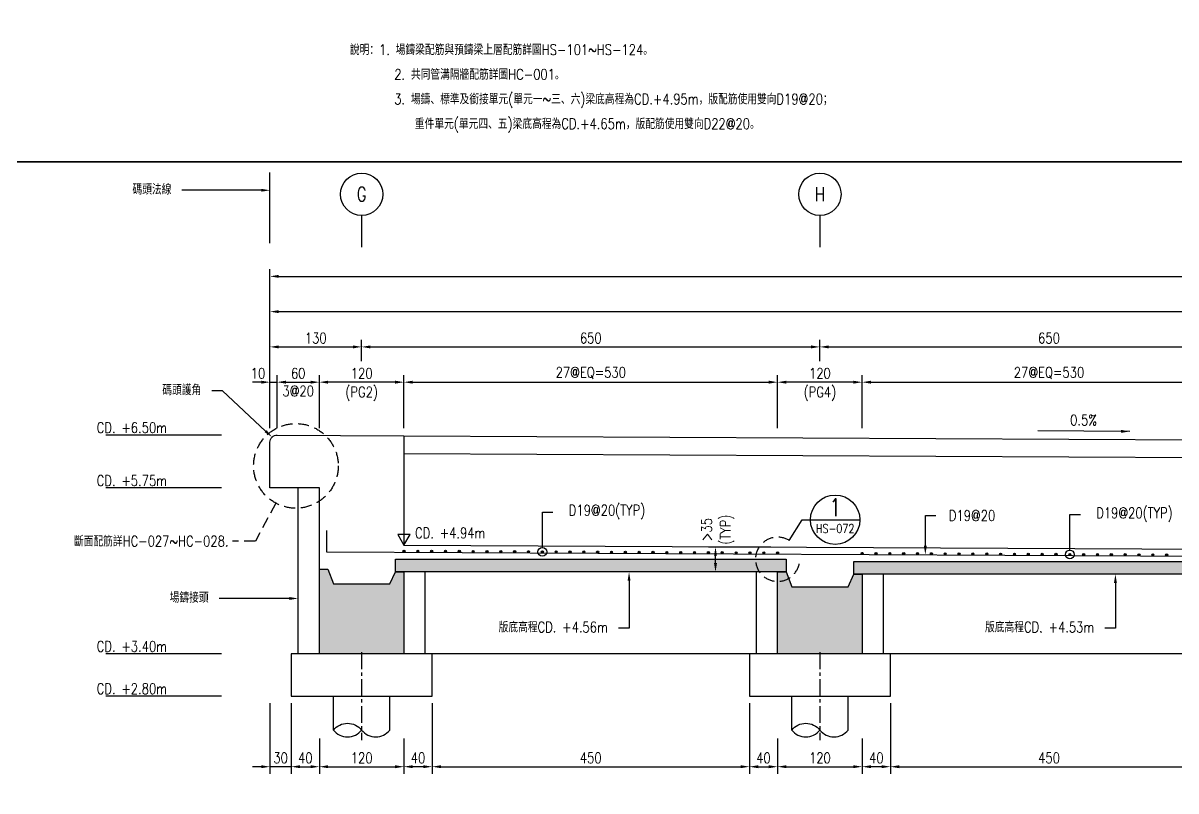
# Model space of a CAD drawing. Extents: x -791 to 13121, y -31587 to 2944.
# Drawn here: x 65 to 1700, y -9179 to -8091 of the extents above; entities that cross this region are included whole.
import ezdxf
from ezdxf import colors
from ezdxf.entities.mleader import LeaderData, LeaderLine
from ezdxf.enums import TextEntityAlignment as Align
from ezdxf.math import Vec2, Vec3

# ---------------------------------------------------------------- set-up
doc = ezdxf.new("R2010")
doc.units = 0
doc.header["$LTSCALE"] = 0.05
for name, pattern in [('CENTER', [50.8, 31.75, -6.35, 6.35, -6.35]), ('DASHED', [19.05, 12.7, -6.35]), ('HIDDEN', [9.525, 6.35, -3.175])]:
    doc.linetypes.add(name, pattern=pattern)
doc.layers.get('0').update_dxf_attribs({"linetype": 'CONTINUOUS'})
doc.layers.get('Defpoints').update_dxf_attribs({"linetype": 'CONTINUOUS'})
for name, color, linetype in [('HB_0', 7, 'CONTINUOUS'), ('HB_DIM', 1, 'CONTINUOUS'), ('HB_ReBar', 3, 'CONTINUOUS'), ('HB_SYMBOLS', 7, 'CONTINUOUS'), ('HB_TXT_CTEXT', 2, 'CONTINUOUS'), ('底圖', 7, 'CONTINUOUS'), ('預鑄梁', 4, 'CONTINUOUS'), ('預鑄版_HATCH', 253, 'CONTINUOUS')]:
    doc.layers.add(name, color=color, linetype=linetype)
doc.styles.get("Standard").update_dxf_attribs({"font": 'ROMANS.shx', "width": 0.8, "bigfont": 'lchinap.shx'})
doc.dimstyles.new('50cm', dxfattribs={"dimscale": 5, "dimtxt": 3, "dimasz": 2.5, "dimexe": 2, "dimexo": 2, "dimgap": 1, "dimtad": 1, "dimdsep": 46, "dimtxsty": 'Standard', "dimcen": 0, "dimclrt": 2, "dimadec": 0, "dimazin": 0, "dimtfac": 1, "dimtix": 1, "dimtmove": 2, "dimatfit": 3, "dimfxl": 0, "dimtolj": 1, "dimtzin": 0, "dimarcsym": 0})

# ---------------------------------------------------------------- blocks, each defined once
blk = doc.blocks.new('預鑄樁帽2x2')
at = {"layer": 'HB_0'}
blk.add_lwpolyline([(-100, 0), (100, 0), (100, 60), (-100, 60)], close=True, dxfattribs=at)
blk = doc.blocks.new('_None')
blk = doc.blocks.new('gr_t')
at = {"layer": 'HB_SYMBOLS', "color": 4, "linetype": 'Continuous'}
blk.add_line((0, -6), (0, -15), dxfattribs=at)
blk.add_circle((0, 0), 6, dxfattribs=at)
at = {"layer": 'HB_SYMBOLS', "color": 4, "linetype": 'Continuous', "width": 0.8}
blk.add_attdef('A', text='', height=4.5, dxfattribs=at).set_placement((0, 0), align=Align.MIDDLE)
blk = doc.blocks.new('*D100')
at = {"layer": 'Defpoints', "color": 0}
for p in [(3395, -8499.7), (3395, -8627.2), (415, -8674.7)]:
    blk.add_point(p, dxfattribs=at)
at = {"layer": 'HB_DIM', "color": 0, "lineweight": -2}
for p, q in [((415, -8664.7), (415, -8489.7)), ((427.5, -8499.7), (3382.5, -8499.7)), ((3395, -8617.2), (3395, -8489.7))]:
    blk.add_line(p, q, dxfattribs=at)
at = {"layer": 'HB_DIM', "color": 0}
for points in [[(427.5, -8497.6), (427.5, -8501.8), (415, -8499.7)], [(3382.5, -8497.6), (3382.5, -8501.8), (3395, -8499.7)]]:
    blk.add_solid(points, dxfattribs=at)
at = {"layer": 'HB_DIM', "color": 2, "insert": (1905, -8487.2), "char_height": 15, "attachment_point": 5}
blk.add_mtext('\\A1;2980', dxfattribs=at)
blk = doc.blocks.new('*D101')
at = {"layer": 'Defpoints', "color": 0}
for p in [(545, -8549.7), (545, -8579.7), (415, -8674.7)]:
    blk.add_point(p, dxfattribs=at)
at = {"layer": 'HB_DIM', "color": 0, "lineweight": -2}
for p, q in [((415, -8664.7), (415, -8539.7)), ((427.5, -8549.7), (532.5, -8549.7)), ((545, -8569.7), (545, -8539.7))]:
    blk.add_line(p, q, dxfattribs=at)
at = {"layer": 'HB_DIM', "color": 0}
for points in [[(427.5, -8547.6), (427.5, -8551.8), (415, -8549.7)], [(532.5, -8547.6), (532.5, -8551.8), (545, -8549.7)]]:
    blk.add_solid(points, dxfattribs=at)
at = {"layer": 'HB_DIM', "color": 2, "insert": (480, -8537.2), "char_height": 15, "attachment_point": 5}
blk.add_mtext('\\A1;130', dxfattribs=at)
blk = doc.blocks.new('*D102')
at = {"layer": 'Defpoints', "color": 0}
for p in [(1195, -8549.7), (545, -8579.7), (1195, -8579.7)]:
    blk.add_point(p, dxfattribs=at)
at = {"layer": 'HB_DIM', "color": 0, "lineweight": -2}
for p, q in [((545, -8569.7), (545, -8539.7)), ((557.5, -8549.7), (1182.5, -8549.7)), ((1195, -8569.7), (1195, -8539.7))]:
    blk.add_line(p, q, dxfattribs=at)
at = {"layer": 'HB_DIM', "color": 0}
for points in [[(557.5, -8547.6), (557.5, -8551.8), (545, -8549.7)], [(1182.5, -8547.6), (1182.5, -8551.8), (1195, -8549.7)]]:
    blk.add_solid(points, dxfattribs=at)
at = {"layer": 'HB_DIM', "color": 2, "insert": (870, -8537.2), "char_height": 15, "attachment_point": 5}
blk.add_mtext('\\A1;650', dxfattribs=at)
blk = doc.blocks.new('*D103')
at = {"layer": 'Defpoints', "color": 0}
for p in [(1845, -8549.7), (1195, -8579.7), (1845, -8579.7)]:
    blk.add_point(p, dxfattribs=at)
at = {"layer": 'HB_DIM', "color": 0, "lineweight": -2}
for p, q in [((1195, -8569.7), (1195, -8539.7)), ((1207.5, -8549.7), (1832.5, -8549.7)), ((1845, -8569.7), (1845, -8539.7))]:
    blk.add_line(p, q, dxfattribs=at)
at = {"layer": 'HB_DIM', "color": 0}
for points in [[(1207.5, -8547.6), (1207.5, -8551.8), (1195, -8549.7)], [(1832.5, -8547.6), (1832.5, -8551.8), (1845, -8549.7)]]:
    blk.add_solid(points, dxfattribs=at)
at = {"layer": 'HB_DIM', "color": 2, "insert": (1520, -8537.2), "char_height": 15, "attachment_point": 5}
blk.add_mtext('\\A1;650', dxfattribs=at)
blk = doc.blocks.new('*D108')
at = {"layer": 'Defpoints', "color": 0}
for p in [(3415, -8449.7), (3415, -8627.4), (415, -8674.7)]:
    blk.add_point(p, dxfattribs=at)
at = {"layer": 'HB_DIM', "color": 0, "lineweight": -2}
for p, q in [((415, -8664.7), (415, -8439.7)), ((427.5, -8449.7), (3402.5, -8449.7)), ((3415, -8617.4), (3415, -8439.7))]:
    blk.add_line(p, q, dxfattribs=at)
at = {"layer": 'HB_DIM', "color": 0}
for points in [[(427.5, -8447.6), (427.5, -8451.8), (415, -8449.7)], [(3402.5, -8447.6), (3402.5, -8451.8), (3415, -8449.7)]]:
    blk.add_solid(points, dxfattribs=at)
at = {"layer": 'HB_DIM', "color": 2, "insert": (1915, -8437.2), "char_height": 15, "attachment_point": 5}
blk.add_mtext('\\A1;3000', dxfattribs=at)
blk = doc.blocks.new('*D109')
at = {"layer": 'Defpoints', "color": 0}
for p in [(425, -8599.7), (415, -8674.7), (425, -8674.7)]:
    blk.add_point(p, dxfattribs=at)
at = {"layer": 'HB_DIM', "color": 0, "lineweight": -2}
for p, q in [((402.5, -8599.7), (390, -8599.7)), ((415, -8664.7), (415, -8589.7)), ((415, -8599.7), (425, -8599.7)), ((425, -8664.7), (425, -8589.7)), ((437.5, -8599.7), (450, -8599.7))]:
    blk.add_line(p, q, dxfattribs=at)
at = {"layer": 'HB_DIM', "color": 0}
for points in [[(402.5, -8597.6), (402.5, -8601.8), (415, -8599.7)], [(437.5, -8597.6), (437.5, -8601.8), (425, -8599.7)]]:
    blk.add_solid(points, dxfattribs=at)
at = {"layer": 'HB_DIM', "color": 2, "insert": (397.9, -8587.1), "char_height": 15, "attachment_point": 5}
blk.add_mtext('\\A1;10', dxfattribs=at)
blk = doc.blocks.new('*D110')
at = {"layer": 'Defpoints', "color": 0}
for p in [(485, -8599.7), (425, -8674.7), (485, -8674.7)]:
    blk.add_point(p, dxfattribs=at)
at = {"layer": 'HB_DIM', "color": 0, "lineweight": -2}
for p, q in [((425, -8664.7), (425, -8589.7)), ((437.5, -8599.7), (472.5, -8599.7)), ((485, -8664.7), (485, -8589.7))]:
    blk.add_line(p, q, dxfattribs=at)
at = {"layer": 'HB_DIM', "color": 0}
for points in [[(437.5, -8597.6), (437.5, -8601.8), (425, -8599.7)], [(472.5, -8597.6), (472.5, -8601.8), (485, -8599.7)]]:
    blk.add_solid(points, dxfattribs=at)
at = {"layer": 'HB_DIM', "color": 2, "char_height": 15, "attachment_point": 5}
for s, insert in [('\\A1;60', (455, -8587.2)), ('\\A1;3@20', (455, -8612.2))]:
    blk.add_mtext(s, dxfattribs=dict(at, insert=insert))
blk = doc.blocks.new('*D111')
at = {"layer": 'Defpoints', "color": 0}
for p in [(1135, -8599.7), (605, -8674.7), (1135, -8674.7)]:
    blk.add_point(p, dxfattribs=at)
at = {"layer": 'HB_DIM', "color": 0, "lineweight": -2}
for p, q in [((605, -8664.7), (605, -8589.7)), ((617.5, -8599.7), (1122.5, -8599.7)), ((1135, -8664.7), (1135, -8589.7))]:
    blk.add_line(p, q, dxfattribs=at)
at = {"layer": 'HB_DIM', "color": 0}
for points in [[(617.5, -8597.6), (617.5, -8601.8), (605, -8599.7)], [(1122.5, -8597.6), (1122.5, -8601.8), (1135, -8599.7)]]:
    blk.add_solid(points, dxfattribs=at)
at = {"layer": 'HB_DIM', "color": 2, "insert": (870, -8586.5), "char_height": 15, "attachment_point": 5}
blk.add_mtext('\\A1;27@EQ=530', dxfattribs=at)
blk = doc.blocks.new('*D112')
at = {"layer": 'Defpoints', "color": 0}
for p in [(1785, -8599.7), (1255, -8674.7), (1785, -8674.7)]:
    blk.add_point(p, dxfattribs=at)
at = {"layer": 'HB_DIM', "color": 0, "lineweight": -2}
for p, q in [((1255, -8664.7), (1255, -8589.7)), ((1267.5, -8599.7), (1772.5, -8599.7)), ((1785, -8664.7), (1785, -8589.7))]:
    blk.add_line(p, q, dxfattribs=at)
at = {"layer": 'HB_DIM', "color": 0}
for points in [[(1267.5, -8597.6), (1267.5, -8601.8), (1255, -8599.7)], [(1772.5, -8597.6), (1772.5, -8601.8), (1785, -8599.7)]]:
    blk.add_solid(points, dxfattribs=at)
at = {"layer": 'HB_DIM', "color": 2, "insert": (1520, -8586.5), "char_height": 15, "attachment_point": 5}
blk.add_mtext('\\A1;27@EQ=530', dxfattribs=at)
blk = doc.blocks.new('ReBarPoint')
at = {"layer": 'HB_0'}
h = blk.add_hatch(color=0, dxfattribs=at)
h.dxf.hatch_style = 1
edge = h.paths.add_edge_path()
edge.add_arc((0, 0), 1.5, 0, 360)
at = {"layer": 'HB_ReBar', "color": 0}
blk.add_circle((0, 0), 1.5, dxfattribs=at)
blk = doc.blocks.new('PG123')
at = {"layer": 'HB_0'}
h = blk.add_hatch(color=253, dxfattribs=at)
h.dxf.hatch_style = 1
h.paths.add_polyline_path([(0, 0), (0, 120), (12, 120), (20, 99), (100, 99), (108, 116), (120, 116), (120, 0)])
at = {"layer": '預鑄梁'}
blk.add_lwpolyline([(0, 0), (0, 120), (12, 120), (20, 99), (100, 99), (108, 116), (120, 116), (120, 0), (0, 0)], dxfattribs=at)
blk = doc.blocks.new('PG45')
at = {"layer": 'HB_0'}
h = blk.add_hatch(color=253, dxfattribs=at)
h.dxf.hatch_style = 1
h.paths.add_polyline_path([(0, 0), (0, 116), (12, 116), (20, 95), (100, 95), (108, 113), (120, 113), (120, 0)])
at = {"layer": '預鑄梁'}
blk.add_lwpolyline([(0, 0), (0, 116), (12, 116), (20, 95), (100, 95), (108, 113), (120, 113), (120, 0), (0, 0)], dxfattribs=at)
blk = doc.blocks.new('*D125')
at = {"layer": 'Defpoints', "color": 0}
for p in [(1046.9, -8833.3), (1135.2, -8833.3), (1135, -8868.7)]:
    blk.add_point(p, dxfattribs=at)
at = {"layer": 'HB_DIM', "color": 0, "lineweight": -2}
for p, q in [((1125.2, -8833.3), (1036.9, -8833.3)), ((1046.9, -8856.2), (1046.9, -8845.8)), ((1125, -8868.7), (1036.9, -8868.7))]:
    blk.add_line(p, q, dxfattribs=at)
at = {"layer": 'HB_DIM', "color": 0}
for points in [[(1044.8, -8845.8), (1049, -8845.8), (1046.9, -8833.3)], [(1044.8, -8856.2), (1049, -8856.2), (1046.9, -8868.7)]]:
    blk.add_solid(points, dxfattribs=at)
at = {"layer": 'HB_DIM', "color": 2, "char_height": 15, "attachment_point": 5, "rotation": 90}
for s, insert in [('\\A1;>35', (1034.4, -8808.8)), ('\\A1;(TYP)', (1063.4, -8808.8))]:
    blk.add_mtext(s, dxfattribs=dict(at, insert=insert))
blk = doc.blocks.new('說明')
at = {"layer": 'HB_0', "color": 2, "width": 0.8}
for s, p in [('說明：1. 場鑄梁配筋與預鑄梁上層配筋詳圖HS-101~HS-124。', (-838, 159.1)), ('2. 共同管溝隔牆配筋詳圖HC-001。', (-775.1, 124.1))]:
    blk.add_text(s, height=15, dxfattribs=at).set_placement(p, align=Align.MIDDLE_LEFT)
at = {"layer": 'HB_0', "color": 2, "linetype": 'Continuous', "width": 0.8}
for s, p in [('3. 場鑄、標準及銜接單元(單元一~三、六)梁底高程為CD.+4.95m，版配筋使用雙向D19@20；', (-775.1, 89.1)), ('重件單元(單元四、五)梁底高程為CD.+4.65m，版配筋使用雙向D22@20。', (-745.8, 54.1))]:
    blk.add_text(s, height=15, dxfattribs=at).set_placement(p, align=Align.MIDDLE_LEFT)
blk = doc.blocks.new('CA')
at = {"layer": 'HB_SYMBOLS', "color": 3, "linetype": 'Continuous'}
blk.add_line((0, 0), (14, 0), dxfattribs=at)
at = {"layer": 'HB_SYMBOLS', "color": 4, "linetype": 'Continuous'}
blk.add_circle((7, 0), 7, dxfattribs=at)
at = {"layer": 'HB_SYMBOLS', "color": 3, "linetype": 'Continuous', "width": 0.8}
blk.add_attdef('A', text='', height=5, dxfattribs=at).set_placement((7, 3.5), align=Align.MIDDLE)
at = {"layer": 'HB_SYMBOLS', "color": 1, "linetype": 'Continuous', "width": 0.8}
blk.add_attdef('HB2002', text='', height=2.5, dxfattribs=at).set_placement((7, -2.5), align=Align.MIDDLE)
blk = doc.blocks.new('80cm直樁')
at = {"layer": 'HB_0', "linetype": 'Continuous'}
for p, q in [((-40, -48.1), (-40, 0)), ((40, -48.1), (40, 0))]:
    blk.add_line(p, q, dxfattribs=at)
for points in [[(-40, -48.1, -0.48), (0, -48.1, 0.48), (40, -48.1, 0.48)], [(-40, -48.1, 0.48), (0, -48.1, 0.48)]]:
    blk.add_lwpolyline(points, format="xyb", dxfattribs=at)
at = {"layer": 'HB_DIM', "color": 1, "linetype": 'CENTER', "ltscale": 15}
blk.add_line((0, 62.2), (0, -62.2), dxfattribs=at)
blk = doc.blocks.new('*D816')
at = {"layer": 'Defpoints', "color": 0}
for p in [(485, -8599.7), (485, -8674.7), (605, -8674.7)]:
    blk.add_point(p, dxfattribs=at)
at = {"layer": 'HB_DIM', "color": 0, "lineweight": -2}
for p, q in [((485, -8664.7), (485, -8589.7)), ((592.5, -8599.7), (497.5, -8599.7)), ((605, -8664.7), (605, -8589.7))]:
    blk.add_line(p, q, dxfattribs=at)
at = {"layer": 'HB_DIM', "color": 0}
for points in [[(497.5, -8597.6), (497.5, -8601.8), (485, -8599.7)], [(592.5, -8597.6), (592.5, -8601.8), (605, -8599.7)]]:
    blk.add_solid(points, dxfattribs=at)
at = {"layer": 'HB_DIM', "color": 2, "char_height": 15, "attachment_point": 5}
for s, insert in [('\\A1;120', (545, -8587.2)), ('\\A1;(PG2)', (545, -8616.1))]:
    blk.add_mtext(s, dxfattribs=dict(at, insert=insert))
blk = doc.blocks.new('*D817')
at = {"layer": 'Defpoints', "color": 0}
for p in [(1135, -8599.7), (1135, -8674.7), (1255, -8674.7)]:
    blk.add_point(p, dxfattribs=at)
at = {"layer": 'HB_DIM', "color": 0, "lineweight": -2}
for p, q in [((1135, -8664.7), (1135, -8589.7)), ((1242.5, -8599.7), (1147.5, -8599.7)), ((1255, -8664.7), (1255, -8589.7))]:
    blk.add_line(p, q, dxfattribs=at)
at = {"layer": 'HB_DIM', "color": 0}
for points in [[(1147.5, -8597.6), (1147.5, -8601.8), (1135, -8599.7)], [(1242.5, -8597.6), (1242.5, -8601.8), (1255, -8599.7)]]:
    blk.add_solid(points, dxfattribs=at)
at = {"layer": 'HB_DIM', "color": 2, "char_height": 15, "attachment_point": 5}
for s, insert in [('\\A1;120', (1195, -8587.2)), ('\\A1;(PG4)', (1195, -8616.1))]:
    blk.add_mtext(s, dxfattribs=dict(at, insert=insert))
blk = doc.blocks.new('*D886')
at = {"layer": 'Defpoints', "color": 0}
for p in [(1295, -9044.7), (1745, -9044.7), (1745, -9144.7)]:
    blk.add_point(p, dxfattribs=at)
at = {"layer": 'HB_DIM', "color": 0, "lineweight": -2}
for p, q in [((1295, -9054.7), (1295, -9154.7)), ((1745, -9054.7), (1745, -9154.7)), ((1307.5, -9144.7), (1732.5, -9144.7))]:
    blk.add_line(p, q, dxfattribs=at)
at = {"layer": 'HB_DIM', "color": 0}
for points in [[(1307.5, -9142.6), (1307.5, -9146.8), (1295, -9144.7)], [(1732.5, -9142.6), (1732.5, -9146.8), (1745, -9144.7)]]:
    blk.add_solid(points, dxfattribs=at)
at = {"layer": 'HB_DIM', "color": 2, "insert": (1520, -9132.2), "char_height": 15, "attachment_point": 5}
blk.add_mtext('\\A1;450', dxfattribs=at)
blk = doc.blocks.new('*D892')
at = {"layer": 'Defpoints', "color": 0}
for p in [(645, -9044.7), (1095, -9044.7), (1095, -9144.7)]:
    blk.add_point(p, dxfattribs=at)
at = {"layer": 'HB_DIM', "color": 0, "lineweight": -2}
for p, q in [((645, -9054.7), (645, -9154.7)), ((1095, -9054.7), (1095, -9154.7)), ((657.5, -9144.7), (1082.5, -9144.7))]:
    blk.add_line(p, q, dxfattribs=at)
at = {"layer": 'HB_DIM', "color": 0}
for points in [[(657.5, -9142.6), (657.5, -9146.8), (645, -9144.7)], [(1082.5, -9142.6), (1082.5, -9146.8), (1095, -9144.7)]]:
    blk.add_solid(points, dxfattribs=at)
at = {"layer": 'HB_DIM', "color": 2, "insert": (870, -9132.2), "char_height": 15, "attachment_point": 5}
blk.add_mtext('\\A1;450', dxfattribs=at)
blk = doc.blocks.new('*D895')
at = {"layer": 'Defpoints', "color": 0}
for p in [(415, -9044.7), (445, -9044.7), (415, -9144.7)]:
    blk.add_point(p, dxfattribs=at)
at = {"layer": 'HB_DIM', "color": 0, "lineweight": -2}
for p, q in [((415, -9054.7), (415, -9154.7)), ((445, -9054.7), (445, -9154.7)), ((402.5, -9144.7), (390, -9144.7)), ((445, -9144.7), (415, -9144.7)), ((457.5, -9144.7), (470, -9144.7))]:
    blk.add_line(p, q, dxfattribs=at)
at = {"layer": 'HB_DIM', "color": 0}
for points in [[(402.5, -9142.6), (402.5, -9146.8), (415, -9144.7)], [(457.5, -9142.6), (457.5, -9146.8), (445, -9144.7)]]:
    blk.add_solid(points, dxfattribs=at)
at = {"layer": 'HB_DIM', "color": 2, "insert": (430, -9132.2), "char_height": 15, "attachment_point": 5}
blk.add_mtext('\\A1;30', dxfattribs=at)
blk = doc.blocks.new('*D902')
at = {"layer": 'Defpoints', "color": 0}
for p in [(1135, -9094.7), (1255, -9094.7), (1255, -9144.7)]:
    blk.add_point(p, dxfattribs=at)
at = {"layer": 'HB_DIM', "color": 0, "lineweight": -2}
for p, q in [((1135, -9104.7), (1135, -9154.7)), ((1255, -9104.7), (1255, -9154.7)), ((1147.5, -9144.7), (1242.5, -9144.7))]:
    blk.add_line(p, q, dxfattribs=at)
at = {"layer": 'HB_DIM', "color": 0}
for points in [[(1147.5, -9142.6), (1147.5, -9146.8), (1135, -9144.7)], [(1242.5, -9142.6), (1242.5, -9146.8), (1255, -9144.7)]]:
    blk.add_solid(points, dxfattribs=at)
at = {"layer": 'HB_DIM', "color": 2, "insert": (1195, -9132.2), "char_height": 15, "attachment_point": 5}
blk.add_mtext('\\A1;120', dxfattribs=at)
blk = doc.blocks.new('*D903')
at = {"layer": 'Defpoints', "color": 0}
for p in [(1295, -9044.7), (1255, -9094.7), (1255, -9144.7)]:
    blk.add_point(p, dxfattribs=at)
at = {"layer": 'HB_DIM', "color": 0, "lineweight": -2}
for p, q in [((1295, -9054.7), (1295, -9154.7)), ((1255, -9104.7), (1255, -9154.7)), ((1282.5, -9144.7), (1267.5, -9144.7))]:
    blk.add_line(p, q, dxfattribs=at)
at = {"layer": 'HB_DIM', "color": 0}
for points in [[(1267.5, -9142.6), (1267.5, -9146.8), (1255, -9144.7)], [(1282.5, -9142.6), (1282.5, -9146.8), (1295, -9144.7)]]:
    blk.add_solid(points, dxfattribs=at)
at = {"layer": 'HB_DIM', "color": 2, "insert": (1275, -9132.2), "char_height": 15, "attachment_point": 5}
blk.add_mtext('\\A1;40', dxfattribs=at)
blk = doc.blocks.new('*D904')
at = {"layer": 'Defpoints', "color": 0}
for p in [(1095, -9044.7), (1135, -9094.7), (1135, -9144.7)]:
    blk.add_point(p, dxfattribs=at)
at = {"layer": 'HB_DIM', "color": 0, "lineweight": -2}
for p, q in [((1095, -9054.7), (1095, -9154.7)), ((1135, -9104.7), (1135, -9154.7)), ((1107.5, -9144.7), (1122.5, -9144.7))]:
    blk.add_line(p, q, dxfattribs=at)
at = {"layer": 'HB_DIM', "color": 0}
for points in [[(1107.5, -9142.6), (1107.5, -9146.8), (1095, -9144.7)], [(1122.5, -9142.6), (1122.5, -9146.8), (1135, -9144.7)]]:
    blk.add_solid(points, dxfattribs=at)
at = {"layer": 'HB_DIM', "color": 2, "insert": (1115, -9132.2), "char_height": 15, "attachment_point": 5}
blk.add_mtext('\\A1;40', dxfattribs=at)
blk = doc.blocks.new('*D905')
at = {"layer": 'Defpoints', "color": 0}
for p in [(485, -9094.7), (605, -9094.7), (605, -9144.7)]:
    blk.add_point(p, dxfattribs=at)
at = {"layer": 'HB_DIM', "color": 0, "lineweight": -2}
for p, q in [((485, -9104.7), (485, -9154.7)), ((605, -9104.7), (605, -9154.7)), ((497.5, -9144.7), (592.5, -9144.7))]:
    blk.add_line(p, q, dxfattribs=at)
at = {"layer": 'HB_DIM', "color": 0}
for points in [[(497.5, -9142.6), (497.5, -9146.8), (485, -9144.7)], [(592.5, -9142.6), (592.5, -9146.8), (605, -9144.7)]]:
    blk.add_solid(points, dxfattribs=at)
at = {"layer": 'HB_DIM', "color": 2, "insert": (545, -9132.2), "char_height": 15, "attachment_point": 5}
blk.add_mtext('\\A1;120', dxfattribs=at)
blk = doc.blocks.new('*D906')
at = {"layer": 'Defpoints', "color": 0}
for p in [(645, -9044.7), (605, -9094.7), (605, -9144.7)]:
    blk.add_point(p, dxfattribs=at)
at = {"layer": 'HB_DIM', "color": 0, "lineweight": -2}
for p, q in [((645, -9054.7), (645, -9154.7)), ((605, -9104.7), (605, -9154.7)), ((632.5, -9144.7), (617.5, -9144.7))]:
    blk.add_line(p, q, dxfattribs=at)
at = {"layer": 'HB_DIM', "color": 0}
for points in [[(617.5, -9142.6), (617.5, -9146.8), (605, -9144.7)], [(632.5, -9142.6), (632.5, -9146.8), (645, -9144.7)]]:
    blk.add_solid(points, dxfattribs=at)
at = {"layer": 'HB_DIM', "color": 2, "insert": (625, -9132.2), "char_height": 15, "attachment_point": 5}
blk.add_mtext('\\A1;40', dxfattribs=at)
blk = doc.blocks.new('*D907')
at = {"layer": 'Defpoints', "color": 0}
for p in [(445, -9044.7), (485, -9094.7), (485, -9144.7)]:
    blk.add_point(p, dxfattribs=at)
at = {"layer": 'HB_DIM', "color": 0, "lineweight": -2}
for p, q in [((445, -9054.7), (445, -9154.7)), ((485, -9104.7), (485, -9154.7)), ((457.5, -9144.7), (472.5, -9144.7))]:
    blk.add_line(p, q, dxfattribs=at)
at = {"layer": 'HB_DIM', "color": 0}
for points in [[(457.5, -9142.6), (457.5, -9146.8), (445, -9144.7)], [(472.5, -9142.6), (472.5, -9146.8), (485, -9144.7)]]:
    blk.add_solid(points, dxfattribs=at)
at = {"layer": 'HB_DIM', "color": 2, "insert": (465, -9132.2), "char_height": 15, "attachment_point": 5}
blk.add_mtext('\\A1;40', dxfattribs=at)
blk = doc.blocks.new('_DotBlank')
at = {"color": 0, "linetype": 'ByBlock', "lineweight": -2}
blk.add_line((-0.5, 0), (-1, 0), dxfattribs=at)
blk.add_circle((0, 0), 0.5, dxfattribs=at)

msp = doc.modelspace()

# ---------------------------------------------------------------- hatches: boundary and pattern name
at = {"layer": '預鑄版_HATCH', "linetype": 'Continuous'}
h = msp.add_hatch(color=256, dxfattribs=at)
h.dxf.hatch_style = 2
h.paths.add_polyline_path([(593, -8850.668), (1147, -8850.668), (1147, -8868.668), (593, -8868.668)])
h = msp.add_hatch(color=256, dxfattribs=at)
h.dxf.hatch_style = 2
h.paths.add_polyline_path([(1243, -8853.669), (1797, -8853.669), (1797, -8871.669), (1243, -8871.669)])

# ---------------------------------------------------------------- linework, layer by layer
at = {"layer": 'Defpoints', "color": 217}
for points in [[(3945, -7842.5), (2947.5, -7842.5), (2947.5, -8287.5), (0, -8287.5), (0, -5525), (3945, -5525)], [(3945, -10605), (2947.5, -10605), (2947.5, -11050), (0, -11050), (0, -8287.5), (3945, -8287.5)]]:
    msp.add_lwpolyline(points, close=True, dxfattribs=at)
at = {"layer": 'HB_0'}
for p, q in [((605, -8675.618), (3305, -8689.118)), ((604.875, -8700.618), (3304.975, -8714.118))]:
    msp.add_line(p, q, dxfattribs=at)
at = {"layer": 'HB_0', "color": 252}
for p, q in [((455, -8984.668), (455, -8749.668)), ((635, -8984.668), (635, -8867.668)), ((1105, -8984.668), (1105, -8868.668)), ((1285, -8984.668), (1285, -8871.669))]:
    msp.add_line(p, q, dxfattribs=at)
at = {"layer": 'HB_0', "color": 4}
msp.add_lwpolyline([(1785, -8871.669), (1255, -8871.669), (1255, -8984.668), (1135, -8984.668), (1135, -8868.668), (605, -8868.668), (605, -8984.668), (485, -8984.668), (485, -8749.668), (415, -8749.668), (415, -8684.718, -0.41567878), (425.05, -8674.718), (605, -8675.618), (605, -8830.618), (3365, -8844.418)], format="xyb", dxfattribs=at)
at = {"layer": 'HB_0', "color": 7, "linetype": 'Continuous'}
for points in [[(593, -8850.668), (1147, -8850.668), (1147, -8868.668), (593, -8868.668)], [(1243, -8853.669), (1797, -8853.669), (1797, -8871.669), (1243, -8871.669)]]:
    msp.add_lwpolyline(points, close=True, dxfattribs=at)
at = {"layer": 'HB_0'}
msp.add_lwpolyline([(3395, -8879.668), (3395, -8984.668), (645, -8984.668)], dxfattribs=at)
at = {"layer": 'HB_DIM'}
msp.add_line((415, -8402.674), (415, -8302.674), dxfattribs=at)
at = {"layer": 'HB_DIM', "linetype": 'DASHED', "ltscale": 25}
msp.add_lwpolyline([(423.33, -8771.164), (394.348, -8824.974), (361.657, -8824.974)], dxfattribs=at)
at = {"layer": 'HB_DIM', "color": 1, "linetype": 'Continuous'}
msp.add_lwpolyline([(1151.516, -8824.012), (1169.697, -8794.668), (1181.641, -8794.668)], dxfattribs=at)
at = {"layer": 'HB_DIM', "linetype": 'DASHED', "ltscale": 25}
msp.add_circle((451.786, -8718.331), 60.008, dxfattribs=at)
at = {"layer": 'HB_DIM', "color": 1, "linetype": 'HIDDEN', "ltscale": 50}
msp.add_arc((1135, -8850.668), 31.357, 58.217937, 360, dxfattribs=at)
at = {"layer": 'HB_ReBar'}
msp.add_lwpolyline([(495, -8810.068), (495, -8840.068), (3381.5, -8854.531), (3381.5, -8824.518)], dxfattribs=at)
at = {"layer": 'HB_SYMBOLS', "linetype": 'Continuous'}
msp.add_lwpolyline([(596.365, -8815.618), (605.025, -8830.618), (613.685, -8815.618)], close=True, dxfattribs=at)

# ---------------------------------------------------------------- block references
at = {"layer": 'HB_0'}
for name, p in [('說明', (1366.325, -8287.5)), ('PG123', (485, -8984.668)), ('PG45', (1135, -8984.668)), ('預鑄樁帽2x2', (545, -9044.668)), ('80cm直樁', (545, -9044.668)), ('預鑄樁帽2x2', (1195, -9044.668)), ('80cm直樁', (1195, -9044.668))]:
    msp.add_blockref(name, p, dxfattribs=at)
at = {"layer": 'HB_ReBar'}
for p in [(605, -8839.118), (624.63, -8839.216), (644.259, -8839.314), (663.889, -8839.412), (683.519, -8839.511), (703.148, -8839.609), (722.778, -8839.707), (742.407, -8839.805), (762.037, -8839.903), (781.667, -8840.001), (801.296, -8840.099), (820.926, -8840.198), (840.556, -8840.296), (860.185, -8840.394), (879.815, -8840.492), (899.444, -8840.59), (919.074, -8840.688), (938.704, -8840.787), (958.333, -8840.885), (977.963, -8840.983), (997.593, -8841.081), (1017.222, -8841.179), (1036.852, -8841.277), (1056.481, -8841.375), (1076.111, -8841.474), (1095.741, -8841.572), (1115.37, -8841.67), (1135, -8841.768), (1255, -8842.368), (1274.63, -8842.466), (1294.259, -8842.564), (1313.889, -8842.662), (1333.519, -8842.761), (1353.148, -8842.859), (1372.778, -8842.957), (1392.407, -8843.055), (1412.037, -8843.153), (1431.667, -8843.251), (1451.296, -8843.349), (1470.926, -8843.448), (1490.556, -8843.546), (1510.185, -8843.644), (1529.815, -8843.742), (1549.444, -8843.84), (1569.074, -8843.938), (1588.704, -8844.037), (1608.333, -8844.135), (1627.963, -8844.233), (1647.593, -8844.331), (1667.222, -8844.429), (1686.852, -8844.527)]:
    msp.add_blockref('ReBarPoint', p, dxfattribs=at)
at = {"layer": 'HB_TXT_CTEXT', "linetype": 'Continuous', "xscale": 5.000000004656613, "yscale": 5.000000004656613, "zscale": 5.000000004656613}
msp.add_blockref('CA', (1181.641, -8794.668), dxfattribs=at).add_auto_attribs({'HB2002': 'HS-072', 'A': '1'})
at = {"layer": '底圖'}
ref = msp.add_blockref('gr_t', (545, -8333.352), dxfattribs=dict(at, xscale=5, yscale=5, zscale=5))
ref.add_attrib('A', 'G', dxfattribs={"layer": 'HB_SYMBOLS', "color": 4, "linetype": 'Continuous', "height": 20, "width": 0.8}).set_placement((545, -8333.352), align=Align.MIDDLE)
ref = msp.add_blockref('gr_t', (1195, -8333.352), dxfattribs=dict(at, xscale=5, yscale=5, zscale=5))
ref.add_attrib('A', 'H', dxfattribs={"layer": 'HB_SYMBOLS', "color": 4, "linetype": 'Continuous', "height": 20, "width": 0.8}).set_placement((1195, -8333.352), align=Align.MIDDLE)

# ---------------------------------------------------------------- texts
at = {"layer": 'HB_TXT_CTEXT', "linetype": 'Continuous', "width": 0.8}
for s, p in [('0.5%%%', (1549.995, -8653.404)), ('CD. +4.94m', (620.776, -8813.312))]:
    msp.add_text(s, height=15, dxfattribs=at).set_placement(p, align=Align.MIDDLE_LEFT)
msp.add_text('斷面配筋詳HC-027~HC-028.', height=15, dxfattribs=at).set_placement((356.128, -8825.043), align=Align.MIDDLE_RIGHT)

# ---------------------------------------------------------------- dimensions: what is measured, and where the dimension line sits
at = {"layer": 'HB_DIM'}
for base, p1, p2, picture, middle in [((3415, -8449.668), (415, -8674.668), (3415, -8627.37), '*D108', (1915, -8437.168)), ((3395, -8499.668), (415, -8674.668), (3395, -8627.168), '*D100', (1905, -8487.168)), ((545, -8549.668), (415, -8674.668), (545, -8579.668), '*D101', (480, -8537.168)), ((1195, -8549.668), (545, -8579.668), (1195, -8579.668), '*D102', (870, -8537.168)), ((1845, -8549.668), (1195, -8579.668), (1845, -8579.668), '*D103', (1520, -8537.168)), ((415, -9144.668), (445, -9044.668), (415, -9044.668), '*D895', (430, -9132.168)), ((605, -9144.668), (645, -9044.668), (605, -9094.668), '*D906', (625, -9132.168)), ((1095, -9144.668), (645, -9044.668), (1095, -9044.668), '*D892', (870, -9132.168)), ((1255, -9144.668), (1295, -9044.668), (1255, -9094.668), '*D903', (1275, -9132.168)), ((1745, -9144.668), (1295, -9044.668), (1745, -9044.668), '*D886', (1520, -9132.168)), ((605, -9144.668), (485, -9094.668), (605, -9094.668), '*D905', (545, -9132.168)), ((1255, -9144.668), (1135, -9094.668), (1255, -9094.668), '*D902', (1195, -9132.168))]:
    dim = msp.add_linear_dim(base=base, p1=p1, p2=p2, dimstyle='50cm', dxfattribs=at)
    dim.commit()
    dim.dimension.update_dxf_attribs({"geometry": picture, "text_midpoint": middle})
dim = msp.add_linear_dim(base=(425, -8599.668), p1=(415, -8674.668), p2=(425, -8674.668), dimstyle='50cm', dxfattribs=at)
dim.commit()
dim.dimension.update_dxf_attribs({"geometry": '*D109', "text_midpoint": (397.896, -8587.059), "dimtype": 160})
for base, p1, p2, text, picture, middle in [((485, -8599.668), (425, -8674.668), (485, -8674.668), '<>\\X3@20', '*D110', (455, -8599.668)), ((1135, -8599.668), (605, -8674.668), (1135, -8674.668), '27@EQ=<>', '*D111', (870, -8586.454)), ((1785, -8599.668), (1255, -8674.668), (1785, -8674.668), '27@EQ=<>', '*D112', (1520, -8586.454))]:
    dim = msp.add_linear_dim(base=base, p1=p1, p2=p2, text=text, dimstyle='50cm', dxfattribs=at)
    dim.commit()
    dim.dimension.update_dxf_attribs({"geometry": picture, "text_midpoint": middle})
for base, p1, p2, text, picture, middle in [((485, -8599.668), (605, -8674.668), (485, -8674.668), '<>\\X(PG2)', '*D816', (545, -8599.668)), ((1135, -8599.668), (1255, -8674.668), (1135, -8674.668), '<>\\X(PG4)', '*D817', (1195, -8599.668))]:
    dim = msp.add_linear_dim(base=base, p1=p1, p2=p2, angle=180, text=text, dimstyle='50cm', dxfattribs=at)
    dim.commit()
    dim.dimension.update_dxf_attribs({"geometry": picture, "text_midpoint": middle})
dim = msp.add_linear_dim(base=(1046.927, -8833.269), p1=(1135, -8868.668), p2=(1135.177, -8833.269), angle=90, text='>35\\X(TYP)', dimstyle='50cm', dxfattribs=at)
dim.commit()
dim.dimension.update_dxf_attribs({"geometry": '*D125', "text_midpoint": (1046.927, -8808.809), "dimtype": 160})
for base, p1, p2, picture, middle in [((485, -9144.668), (445, -9044.668), (485, -9094.668), '*D907', (465, -9132.168)), ((1135, -9144.668), (1095, -9044.668), (1135, -9094.668), '*D904', (1115, -9132.168))]:
    dim = msp.add_linear_dim(base=base, p1=p1, p2=p2, angle=180, dimstyle='50cm', dxfattribs=at)
    dim.commit()
    dim.dimension.update_dxf_attribs({"geometry": picture, "text_midpoint": middle})

# ---------------------------------------------------------------- leaders
msp.add_leader([(1634.746, -8669.485), (1503.991, -8668.831)], dimstyle='50cm', dxfattribs=at)
ml = msp.add_multileader_mtext('Standard', dxfattribs=at)
ml.set_content('碼頭法線', color=2)
ml.set_leader_properties(color=1)
ml.build(insert=Vec2(0, 0))
ml.multileader.update_dxf_attribs({"dogleg_length": 3, "arrow_head_size": 12.5, "scale": 5})
ctx = ml.context
ctx.base_point, ctx.scale, ctx.char_height, ctx.arrow_head_size, ctx.landing_gap_size, ctx.plane_origin = Vec3(179.879, -8327.674), 5, 15, 12.5, 15, Vec3(415, -8302.674)
ctx.text_align_type = 2
notes = []
notes.append((ctx, [(0, (1, 1, 0), (305.129, -8327.674), (-1, 0), 15, [(0, [(415, -8327.674)], 0, [])])]))
ctx.mtext.insert, ctx.mtext.alignment, ctx.mtext.flow_direction = Vec3(275.129, -8318.768), 3, 5
ml = msp.add_multileader_mtext('Standard', dxfattribs=at)
ml.set_content('碼頭護角', color=2)
ml.set_leader_properties(color=1)
ml.build(insert=Vec2(0, 0))
ml.multileader.update_dxf_attribs({"dogleg_length": 3, "arrow_head_size": 12.5, "scale": 5})
ctx = ml.context
ctx.base_point, ctx.scale, ctx.char_height, ctx.arrow_head_size, ctx.landing_gap_size, ctx.plane_origin = Vec3(222.982, -8612.016), 5, 15, 12.5, 15, Vec3(139.992, -8643.309)
ctx.text_align_type = 2
notes.append((ctx, [(1, (1, 1, 0), (347.482, -8612.016), (-1, 0), 15, [(0, [(417.947, -8677.629)], 0, [])])]))
ctx.mtext.insert, ctx.mtext.alignment, ctx.mtext.flow_direction = Vec3(317.482, -8603.109), 3, 5
ml = msp.add_multileader_mtext('Standard', dxfattribs=at)
ml.set_content('CD. +6.50m', color=2)
ml.set_leader_properties(color=1)
ml.set_arrow_properties(name='NONE')
ml.build(insert=Vec2(0, 0))
ml.multileader.update_dxf_attribs({"text_left_attachment_type": 5, "text_right_attachment_type": 5, "dogleg_length": 3, "arrow_head_size": 12.5, "scale": 5})
ctx = ml.context
ctx.base_point, ctx.scale, ctx.char_height, ctx.arrow_head_size, ctx.landing_gap_size, ctx.plane_origin = Vec3(144.289, -8674.668), 5, 15, 12.5, 15, Vec3(533.728, -8674.668)
ctx.left_attachment, ctx.right_attachment, ctx.text_align_type = 5, 5, 2
notes.append((ctx, [(0, (1, 1, 0), (299.003, -8674.668), (-1, 0), 15, [(0, [(346.065, -8674.668)], 0, [])])]))
ctx.mtext.insert, ctx.mtext.alignment, ctx.mtext.flow_direction = Vec3(269.003, -8656.668), 3, 5
ml = msp.add_multileader_mtext('Standard', dxfattribs=at)
ml.set_content('CD. +5.75m', color=2)
ml.set_leader_properties(color=1)
ml.set_arrow_properties(name='NONE')
ml.build(insert=Vec2(0, 0))
ml.multileader.update_dxf_attribs({"text_left_attachment_type": 5, "text_right_attachment_type": 5, "dogleg_length": 3, "arrow_head_size": 12.5, "scale": 5})
ctx = ml.context
ctx.base_point, ctx.scale, ctx.char_height, ctx.arrow_head_size, ctx.landing_gap_size, ctx.plane_origin = Vec3(144.289, -8749.668), 5, 15, 12.5, 15, Vec3(533.728, -8749.668)
ctx.left_attachment, ctx.right_attachment, ctx.text_align_type = 5, 5, 2
notes.append((ctx, [(0, (1, 1, 0), (299.003, -8749.668), (-1, 0), 15, [(0, [(346.065, -8749.668)], 0, [])])]))
ctx.mtext.insert, ctx.mtext.alignment, ctx.mtext.flow_direction = Vec3(269.003, -8731.668), 3, 5
ml = msp.add_multileader_mtext('Standard', dxfattribs=at)
ml.set_content('D19@20(TYP)', color=2)
ml.set_leader_properties(color=1)
ml.set_arrow_properties(name='DOTBLANK')
ml.build(insert=Vec2(0, 0))
ml.multileader.update_dxf_attribs({"dogleg_length": 3, "arrow_head_size": 12.5, "scale": 5})
ctx = ml.context
ctx.base_point, ctx.scale, ctx.char_height, ctx.arrow_head_size, ctx.landing_gap_size, ctx.plane_origin = Vec3(816.296, -8783.706), 5, 15, 12.5, 15, Vec3(801.296, -8835.099)
ctx.text_align_type = 2
notes.append((ctx, [(0, (1, 1, 0), (801.296, -8783.706), (1, 0), 15, [(0, [(801.296, -8840.099)], 0, [])])]))
ctx.mtext.insert, ctx.mtext.alignment, ctx.mtext.flow_direction = Vec3(947.296, -8773.706), 3, 5
ml = msp.add_multileader_mtext('Standard', dxfattribs=at)
ml.set_content('D19@20', color=2)
ml.set_leader_properties(color=1)
ml.build(insert=Vec2(0, 0))
ml.multileader.update_dxf_attribs({"dogleg_length": 3, "arrow_head_size": 12.5, "scale": 5})
ctx = ml.context
ctx.base_point, ctx.scale, ctx.char_height, ctx.arrow_head_size, ctx.landing_gap_size, ctx.plane_origin = Vec3(1359.569, -8788.725), 5, 15, 12.5, 15, Vec3(1344.569, -8840.118)
ctx.text_align_type = 2
notes.append((ctx, [(0, (1, 1, 0), (1344.569, -8788.725), (1, 0), 15, [(0, [(1344.548, -8844.124)], 0, [])])]))
ctx.mtext.insert, ctx.mtext.alignment, ctx.mtext.flow_direction = Vec3(1443.711, -8781.225), 3, 5
ml = msp.add_multileader_mtext('Standard', dxfattribs=at)
ml.set_content('D19@20(TYP)', color=2)
ml.set_leader_properties(color=1)
ml.set_arrow_properties(name='DOTBLANK')
ml.build(insert=Vec2(0, 0))
ml.multileader.update_dxf_attribs({"dogleg_length": 3, "arrow_head_size": 12.5, "scale": 5})
ctx = ml.context
ctx.base_point, ctx.scale, ctx.char_height, ctx.arrow_head_size, ctx.landing_gap_size, ctx.plane_origin = Vec3(1564.444, -8787.447), 5, 15, 12.5, 15, Vec3(1549.444, -8838.84)
ctx.text_align_type = 2
notes.append((ctx, [(0, (1, 1, 0), (1549.444, -8787.447), (1, 0), 15, [(0, [(1549.444, -8843.84)], 0, [])])]))
ctx.mtext.insert, ctx.mtext.alignment, ctx.mtext.flow_direction = Vec3(1695.444, -8777.447), 3, 5
ml = msp.add_multileader_mtext('Standard', dxfattribs=at)
ml.set_content('版底高程CD. +4.56m', color=2)
ml.set_leader_properties(color=1)
ml.build(insert=Vec2(0, 0))
ml.multileader.update_dxf_attribs({"dogleg_length": 3, "arrow_head_size": 12.5, "scale": 5})
ctx = ml.context
ctx.base_point, ctx.scale, ctx.char_height, ctx.arrow_head_size, ctx.landing_gap_size, ctx.plane_origin = Vec3(685.358, -8948.237), 5, 15, 12.5, 15, Vec3(924.287, -8868.668)
ctx.text_align_type = 2
notes.append((ctx, [(0, (1, 1, 0), (924.287, -8948.237), (-1, 0), 15, [(0, [(924.287, -8868.668)], 0, [])])]))
ctx.mtext.insert, ctx.mtext.alignment, ctx.mtext.flow_direction = Vec3(894.287, -8939.33), 3, 5
ml = msp.add_multileader_mtext('Standard', dxfattribs=at)
ml.set_content('版底高程CD. +4.53m', color=2)
ml.set_leader_properties(color=1)
ml.build(insert=Vec2(0, 0))
ml.multileader.update_dxf_attribs({"dogleg_length": 3, "arrow_head_size": 12.5, "scale": 5})
ctx = ml.context
ctx.base_point, ctx.scale, ctx.char_height, ctx.arrow_head_size, ctx.landing_gap_size, ctx.plane_origin = Vec3(1375.247, -8948.237), 5, 15, 12.5, 15, Vec3(1614.175, -8868.668)
ctx.text_align_type = 2
notes.append((ctx, [(0, (1, 1, 0), (1614.175, -8948.237), (-1, 0), 15, [(0, [(1614.175, -8871.669)], 0, [])])]))
ctx.mtext.insert, ctx.mtext.alignment, ctx.mtext.flow_direction = Vec3(1584.175, -8939.33), 3, 5
ml = msp.add_multileader_mtext('Standard', dxfattribs=at)
ml.set_content('場鑄接頭', color=2)
ml.set_leader_properties(color=1)
ml.build(insert=Vec2(0, 0))
ml.multileader.update_dxf_attribs({"dogleg_length": 3, "arrow_head_size": 12.5, "scale": 5})
ctx = ml.context
ctx.base_point, ctx.scale, ctx.char_height, ctx.arrow_head_size, ctx.landing_gap_size, ctx.plane_origin = Vec3(232.655, -8906.238), 5, 15, 12.5, 15, Vec3(116.929, -8906.238)
ctx.text_align_type = 2
notes.append((ctx, [(1, (1, 1, 0), (357.905, -8906.238), (-1, 0), 15, [(0, [(455, -8906.238)], 0, [])])]))
ctx.mtext.insert, ctx.mtext.alignment, ctx.mtext.flow_direction = Vec3(327.905, -8897.332), 3, 5
ml = msp.add_multileader_mtext('Standard', dxfattribs=at)
ml.set_content('CD. +3.40m', color=2)
ml.set_leader_properties(color=1)
ml.set_arrow_properties(name='NONE')
ml.build(insert=Vec2(0, 0))
ml.multileader.update_dxf_attribs({"text_left_attachment_type": 5, "text_right_attachment_type": 5, "dogleg_length": 3, "arrow_head_size": 12.5, "scale": 5})
ctx = ml.context
ctx.base_point, ctx.scale, ctx.char_height, ctx.arrow_head_size, ctx.landing_gap_size, ctx.plane_origin = Vec3(144.289, -8984.668), 5, 15, 12.5, 15, Vec3(533.728, -8984.668)
ctx.left_attachment, ctx.right_attachment, ctx.text_align_type = 5, 5, 2
notes.append((ctx, [(0, (1, 1, 0), (299.003, -8984.668), (-1, 0), 15, [(0, [(346.065, -8984.668)], 0, [])])]))
ctx.mtext.insert, ctx.mtext.alignment, ctx.mtext.flow_direction = Vec3(269.003, -8966.668), 3, 5
ml = msp.add_multileader_mtext('Standard', dxfattribs=at)
ml.set_content('CD. +2.80m', color=2)
ml.set_leader_properties(color=1)
ml.set_arrow_properties(name='NONE')
ml.build(insert=Vec2(0, 0))
ml.multileader.update_dxf_attribs({"text_left_attachment_type": 5, "text_right_attachment_type": 5, "dogleg_length": 3, "arrow_head_size": 12.5, "scale": 5})
ctx = ml.context
ctx.base_point, ctx.scale, ctx.char_height, ctx.arrow_head_size, ctx.landing_gap_size, ctx.plane_origin = Vec3(144.289, -9044.668), 5, 15, 12.5, 15, Vec3(533.728, -9044.668)
ctx.left_attachment, ctx.right_attachment, ctx.text_align_type = 5, 5, 2
notes.append((ctx, [(0, (1, 1, 0), (299.003, -9044.668), (-1, 0), 15, [(0, [(346.065, -9044.668)], 0, [])])]))
ctx.mtext.insert, ctx.mtext.alignment, ctx.mtext.flow_direction = Vec3(269.003, -9026.668), 3, 5
for ctx, leaders in notes:
    for number, flags, end, landing, length, lines in leaders:
        leader = LeaderData()
        leader.index, (leader.has_last_leader_line, leader.has_dogleg_vector, leader.attachment_direction) = number, flags
        leader.last_leader_point, leader.dogleg_vector, leader.dogleg_length = Vec3(end), Vec3(landing), length
        for number, points, colour, breaks in lines:
            line = LeaderLine()
            line.index, line.vertices, line.color, line.breaks = number, Vec3.list(points), colors.encode_raw_color(colour), breaks
            leader.lines.append(line)
        ctx.leaders.append(leader)

doc.saveas('drawing.dxf')
